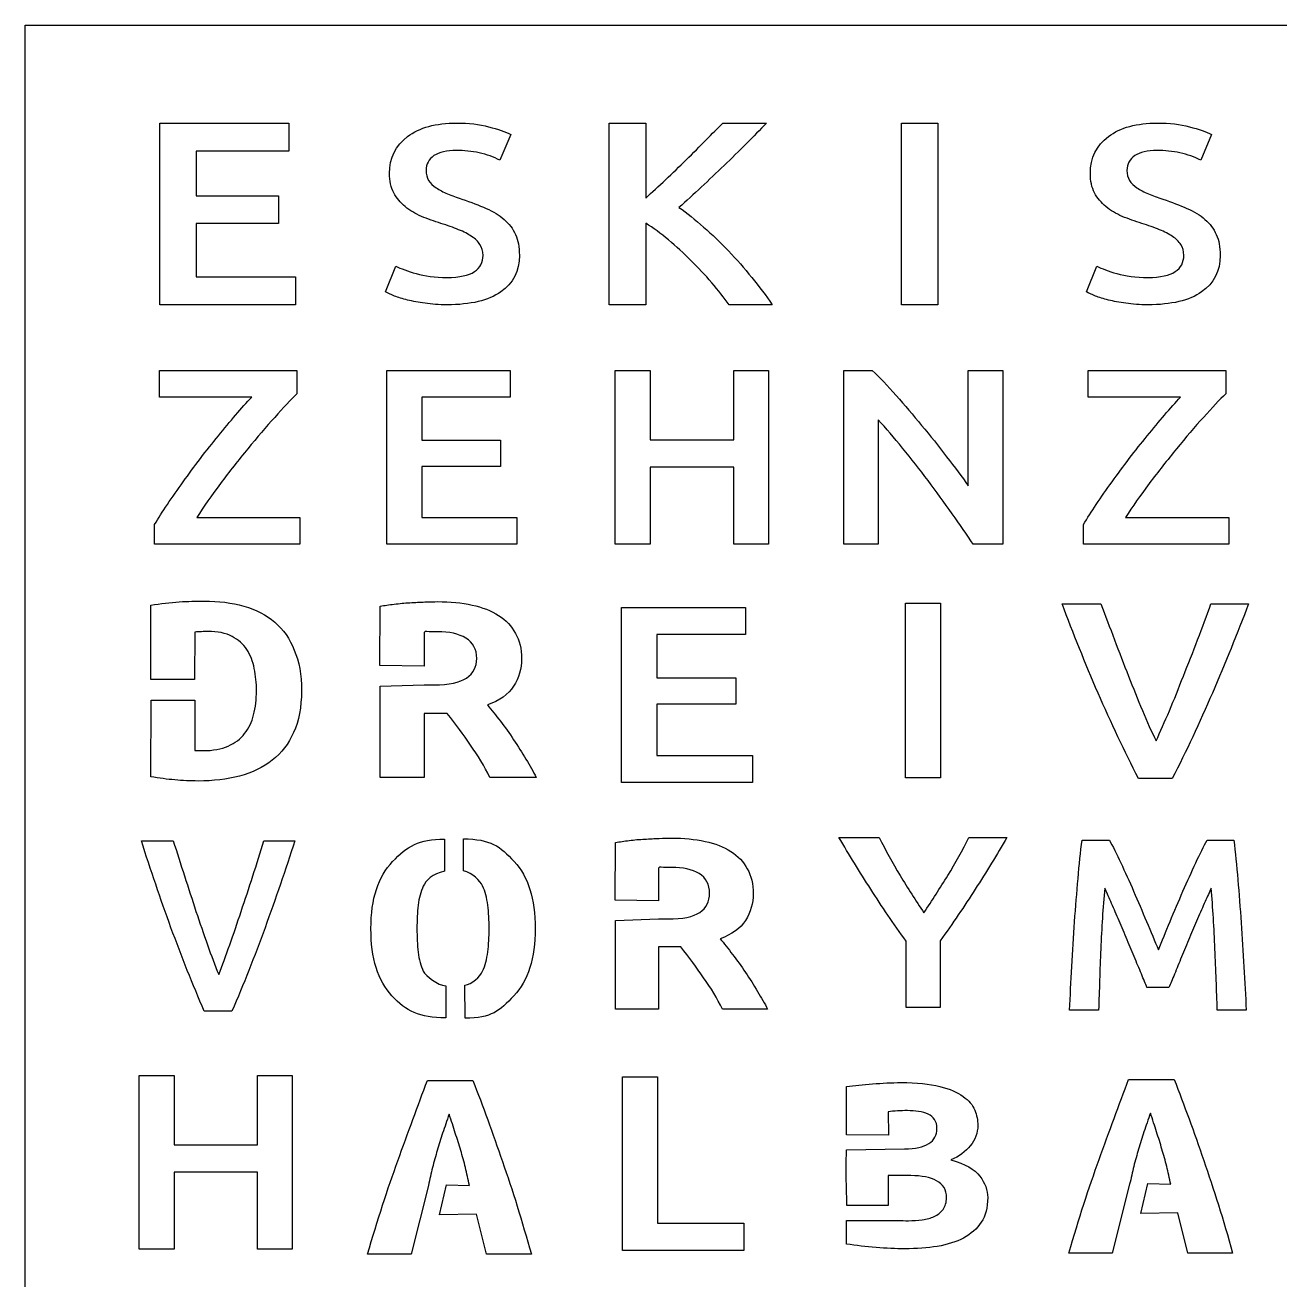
# Model space of a CAD drawing. Extents: x 0 to 384, y 0 to 384.
# Drawn here: x 0 to 176.4, y 207.7 to 384.2 of the extents above; entities that cross this region are included whole.
import ezdxf

# ---------------------------------------------------------------- set-up
doc = ezdxf.new("R2010")
doc.units = 0
doc.layers.add('Ebene_1', color=7, linetype='CONTINUOUS')

msp = doc.modelspace()

# ---------------------------------------------------------------- linework, layer by layer
at = {"layer": 'Ebene_1', "color": 7}
for p, q in [((-0.038415, 384.178497), (384.199075, 384.178497)), ((-0.038415, -0.036533), (-0.038415, 384.178497)), ((18.907265, 344.848059), (18.907265, 370.394934)), ((18.907265, 370.394934), (37.032842, 370.394934)), ((37.032842, 370.394934), (37.032842, 366.450466)), ((82.101465, 344.848059), (82.101465, 370.394934)), ((82.101465, 370.394934), (87.233651, 370.394934)), ((87.233651, 370.394934), (87.233651, 359.851777)), ((98.068265, 370.394934), (104.218742, 370.394934)), ((123.191065, 370.394934), (128.323251, 370.394934)), ((123.191065, 344.848059), (123.191065, 370.394934)), ((128.323251, 370.394934), (128.323251, 344.848059)), ((68.263286, 368.780112), (66.741628, 365.178284)), ((166.820686, 368.780112), (165.299028, 365.178284)), ((37.032842, 366.450466), (24.039451, 366.450466)), ((24.039451, 366.450466), (24.039451, 360.146691)), ((24.039451, 360.146691), (35.607234, 360.146691)), ((35.607234, 360.146691), (35.607234, 356.275956)), ((35.607234, 356.275956), (24.039451, 356.275956)), ((24.039451, 356.275956), (24.039451, 348.792527)), ((87.233651, 356.31282), (87.233651, 344.848059)), ((50.666788, 346.639436), (52.110412, 350.276583)), ((149.224188, 346.639436), (150.667812, 350.276583)), ((24.039451, 348.792527), (38.010401, 348.792527)), ((38.010401, 348.792527), (38.010401, 344.848059)), ((59.289515, 348.687538), (59.289515, 348.687538)), ((157.846915, 348.687538), (157.846915, 348.687538)), ((38.010401, 344.848059), (18.907265, 344.848059)), ((87.233651, 344.848059), (82.101465, 344.848059)), ((105.033374, 344.848059), (98.964361, 344.848059)), ((128.323251, 344.848059), (123.191065, 344.848059)), ((18.840748, 331.832665), (18.840748, 335.608882)), ((18.840748, 335.608882), (38.181884, 335.608882)), ((38.181884, 335.608882), (38.181884, 332.326749)), ((50.83484, 311.151707), (50.83484, 335.608882)), ((50.83484, 335.608882), (68.187271, 335.608882)), ((68.187271, 335.608882), (68.187271, 331.832665)), ((82.96264, 311.151707), (82.96264, 335.608882)), ((82.96264, 335.608882), (87.875913, 335.608882)), ((87.875913, 335.608882), (87.875913, 325.833068)), ((99.613175, 335.608882), (104.526447, 335.608882)), ((99.613175, 325.833068), (99.613175, 335.608882)), ((104.526447, 335.608882), (104.526447, 311.151707)), ((115.09044, 311.151707), (115.09044, 335.608882)), ((115.09044, 335.608882), (119.106846, 335.608882)), ((132.598848, 319.374684), (132.598848, 335.608882)), ((132.598848, 335.608882), (137.473126, 335.608882)), ((137.473126, 335.608882), (137.473126, 311.151707)), ((149.468748, 331.832665), (149.468748, 335.608882)), ((149.468748, 335.608882), (168.809884, 335.608882)), ((168.809884, 335.608882), (168.809884, 332.326749)), ((31.825825, 331.832665), (18.840748, 331.832665)), ((68.187271, 331.832665), (55.748113, 331.832665)), ((55.748113, 331.832665), (55.748113, 325.797777)), ((162.453825, 331.832665), (149.468748, 331.832665)), ((119.925724, 328.656408), (119.925724, 311.151707)), ((55.748113, 325.797777), (66.822473, 325.797777)), ((66.822473, 325.797777), (66.822473, 322.092148)), ((87.875913, 325.833068), (99.613175, 325.833068)), ((66.822473, 322.092148), (55.748113, 322.092148)), ((55.748113, 322.092148), (55.748113, 314.927924)), ((99.613175, 321.986273), (87.875913, 321.986273)), ((87.875913, 321.986273), (87.875913, 311.151707)), ((99.613175, 311.151707), (99.613175, 321.986273)), ((24.104969, 314.927924), (38.610821, 314.927924)), ((38.610821, 314.927924), (38.610821, 311.151707)), ((55.748113, 314.927924), (69.123132, 314.927924)), ((69.123132, 314.927924), (69.123132, 311.151707)), ((154.732969, 314.927924), (169.238821, 314.927924)), ((169.238821, 314.927924), (169.238821, 311.151707)), ((18.177846, 311.151707), (18.177846, 313.939755)), ((148.805846, 311.151707), (148.805846, 313.939755)), ((38.610821, 311.151707), (18.177846, 311.151707)), ((69.123132, 311.151707), (50.83484, 311.151707)), ((87.875913, 311.151707), (82.96264, 311.151707)), ((104.526447, 311.151707), (99.613175, 311.151707)), ((119.925724, 311.151707), (115.09044, 311.151707)), ((137.473126, 311.151707), (133.300744, 311.151707)), ((169.238821, 311.151707), (148.805846, 311.151707)), ((17.621999, 292.147935), (17.621999, 302.576802)), ((49.830212, 294.12043), (49.889208, 302.454234)), ((83.843983, 277.660432), (83.843983, 302.25715)), ((83.843983, 302.25715), (101.29542, 302.25715)), ((101.29542, 302.25715), (101.29542, 298.459388)), ((123.770983, 302.890057), (128.712289, 302.890057)), ((123.770983, 278.293339), (123.770983, 302.890057)), ((128.712289, 302.890057), (128.712289, 278.293339)), ((145.794913, 302.799623), (151.246036, 302.799623)), ((166.736637, 302.799623), (172.030894, 302.799623)), ((23.847592, 298.784006), (23.788449, 292.157917)), ((56.097949, 298.740962), (56.097949, 294.032548)), ((101.29542, 298.459388), (88.785289, 298.459388)), ((88.785289, 298.459388), (88.785289, 292.390067)), ((56.097949, 294.032548), (49.830212, 294.12043)), ((23.788449, 292.157917), (17.621999, 292.147935)), ((49.889208, 291.189113), (56.097953, 291.394895)), ((56.097949, 291.394402), (57.460845, 291.394402)), ((88.785289, 292.390067), (99.922835, 292.390067)), ((99.922835, 292.390067), (99.922835, 288.663295)), ((49.889208, 278.360674), (49.889208, 291.189113)), ((17.621999, 278.459428), (17.681142, 289.233985)), ((17.681142, 289.233985), (23.847592, 289.243967)), ((23.847592, 289.243967), (23.847592, 282.173364)), ((99.922835, 288.663295), (88.785289, 288.663295)), ((88.785289, 288.663295), (88.785289, 281.458194)), ((59.32852, 287.366136), (56.097953, 287.366136)), ((56.097953, 287.366136), (56.097953, 278.360674)), ((24.404353, 282.133435), (24.961114, 282.133435)), ((88.785289, 281.458194), (102.236621, 281.458194)), ((102.236621, 281.458194), (102.236621, 277.660432)), ((56.097953, 278.360674), (49.889208, 278.360674)), ((71.846965, 278.360674), (65.335355, 278.360674)), ((102.236621, 277.660432), (83.843983, 277.660432)), ((128.712289, 278.293339), (123.770983, 278.293339)), ((161.285514, 278.202905), (156.540292, 278.202905)), ((16.317001, 269.441591), (20.800591, 269.441591)), ((33.541728, 269.441591), (37.896294, 269.441591)), ((58.950451, 269.681508), (58.919638, 265.17029)), ((61.592659, 265.238788), (61.604705, 269.715758)), ((82.949023, 261.105095), (83.006439, 269.215837)), ((114.419831, 269.934541), (120.068552, 269.934541)), ((132.701841, 269.934541), (138.045226, 269.934541)), ((148.598882, 269.562261), (152.441997, 269.562261)), ((166.20495, 269.562261), (169.949524, 269.562261)), ((89.048997, 265.601954), (89.048997, 261.019565)), ((89.048997, 261.019565), (82.949023, 261.105095)), ((83.006439, 258.252238), (89.049001, 258.452512)), ((83.006439, 245.767166), (83.006439, 258.252238)), ((89.048997, 258.452032), (90.375413, 258.452032)), ((126.366113, 259.32981), (126.366113, 259.32981)), ((92.193098, 254.531587), (89.049001, 254.531587)), ((89.049001, 254.531587), (89.049001, 245.767166)), ((123.847089, 245.99618), (123.847089, 255.322815)), ((128.656135, 255.391902), (128.656135, 245.99618)), ((59.133689, 249.043962), (59.130692, 244.532744)), ((61.870567, 244.498494), (61.797714, 249.14671)), ((160.818019, 248.801864), (157.730387, 248.801864)), ((29.058138, 245.50323), (25.155157, 245.50323)), ((89.049001, 245.767166), (83.006439, 245.767166)), ((104.376474, 245.767166), (98.039153, 245.767166)), ((128.656135, 245.99618), (123.847089, 245.99618)), ((150.931029, 245.6239), (146.857983, 245.6239)), ((171.690423, 245.6239), (167.617377, 245.6239)), ((15.998628, 212.009137), (15.998628, 236.431712)), ((15.998628, 236.431712), (20.904949, 236.431712)), ((20.904949, 236.431712), (20.904949, 226.669728)), ((32.625607, 236.431712), (37.531928, 236.431712)), ((32.625607, 226.669728), (32.625607, 236.431712)), ((37.531928, 236.431712), (37.531928, 212.009137)), ((56.534814, 235.728101), (62.937345, 235.728101)), ((83.983928, 211.845787), (83.983928, 236.268362)), ((83.983928, 236.268362), (88.89025, 236.268362)), ((88.89025, 236.268362), (88.89025, 215.687145)), ((115.46967, 232.118336), (115.46967, 234.887593)), ((155.15425, 235.891447), (161.55682, 235.891447)), ((121.35682, 231.348835), (121.39652, 228.061771)), ((121.39652, 228.061771), (115.46467, 228.083901)), ((20.904949, 226.669728), (32.625607, 226.669728)), ((115.4648, 226.006902), (123.65389, 226.114653)), ((32.625607, 222.828375), (20.904949, 222.828375)), ((20.904949, 222.828375), (20.904949, 212.009137)), ((32.625607, 212.009137), (32.625607, 222.828375)), ((56.678155, 220.97198), (54.24137, 211.305526)), ((58.259307, 216.849902), (59.246579, 221.069502)), ((59.246579, 221.069493), (62.459541, 220.971813)), ((115.5095, 218.174848), (115.4698, 221.041508)), ((121.35594, 222.358023), (121.31624, 218.145082)), ((124.51441, 222.358023), (121.35594, 222.358023)), ((155.29759, 221.135326), (152.86079, 211.468872)), ((156.87875, 217.013248), (157.86603, 221.232848)), ((157.86603, 221.232839), (161.07901, 221.135159)), ((121.31624, 218.145082), (115.5095, 218.174848)), ((162.08239, 217.110928), (156.87875, 217.013248)), ((163.46802, 211.468872), (162.08239, 217.110928)), ((63.462914, 216.947582), (58.259307, 216.849902)), ((64.848533, 211.305526), (63.462914, 216.947582)), ((88.89025, 215.687145), (101.039236, 215.687145)), ((101.039236, 215.687145), (101.039236, 211.845787)), ((115.46967, 212.733558), (115.46967, 216.054545)), ((20.904949, 212.009137), (15.998628, 212.009137)), ((37.531928, 212.009137), (32.625607, 212.009137)), ((101.039236, 211.845787), (83.983928, 211.845787)), ((54.24137, 211.305526), (48.12553, 211.305526)), ((71.155479, 211.305526), (64.848533, 211.305526)), ((152.86079, 211.468872), (146.74492, 211.468872)), ((169.775, 211.468872), (163.46802, 211.468872))]:
    msp.add_line(p, q, dxfattribs=at)
for points in [[(53.74912, 368.497624), (55.439851, 369.768858), (57.741846, 370.404474), (60.655105, 370.404474)], [(60.655105, 370.404474), (62.345835, 370.404474), (63.841482, 370.227913), (65.142044, 369.874791)], [(65.142044, 369.874791), (66.468546, 369.54521), (67.50896, 369.180317), (68.263286, 368.780112)], [(95.70583, 367.998762), (96.574772, 368.883502), (97.36225, 369.682226), (98.068265, 370.394934)], [(104.218742, 370.394934), (103.322646, 369.461041), (102.372241, 368.490284), (101.367527, 367.482663)], [(152.30652, 368.497624), (153.997251, 369.768858), (156.299246, 370.404474), (159.212505, 370.404474)], [(159.212505, 370.404474), (160.903235, 370.404474), (162.398882, 370.227913), (163.699444, 369.874791)], [(163.699444, 369.874791), (165.025946, 369.54521), (166.06636, 369.180317), (166.820686, 368.780112)], [(51.213024, 363.306745), (51.213024, 365.519632), (52.05839, 367.249925), (53.74912, 368.497624)], [(92.936079, 365.233948), (93.913639, 366.192417), (94.836889, 367.114021), (95.70583, 367.998762)], [(101.367527, 367.482663), (100.362814, 366.475042), (99.330946, 365.455133), (98.271923, 364.422936)], [(149.770424, 363.306745), (149.770424, 365.519632), (150.61579, 367.249925), (152.30652, 368.497624)], [(57.455722, 365.813904), (56.727407, 365.319533), (56.36325, 364.625059), (56.36325, 363.730482)], [(60.577071, 366.555451), (59.250498, 366.555451), (58.210048, 366.308269), (57.455722, 365.813904)], [(63.815471, 366.202329), (62.775021, 366.437744), (61.695554, 366.555451), (60.577071, 366.555451)], [(66.741628, 365.178284), (65.857317, 365.625572), (64.881931, 365.96692), (63.815471, 366.202329)], [(156.013122, 365.813904), (155.284807, 365.319533), (154.92065, 364.625059), (154.92065, 363.730482)], [(159.134471, 366.555451), (157.807898, 366.555451), (156.767448, 366.308269), (156.013122, 365.813904)], [(162.372871, 366.202329), (161.332421, 366.437744), (160.252954, 366.555451), (159.134471, 366.555451)], [(165.299028, 365.178284), (164.414717, 365.625572), (163.439331, 365.96692), (162.372871, 366.202329)], [(56.36325, 363.730482), (56.36325, 363.189035), (56.480301, 362.718208), (56.714402, 362.318003)], [(90.044134, 362.43227), (91.021693, 363.366163), (91.985675, 364.300055), (92.936079, 365.233948)], [(98.271923, 364.422936), (97.212901, 363.415315), (96.140301, 362.407694), (95.054124, 361.400073)], [(154.92065, 363.730482), (154.92065, 363.189035), (155.037701, 362.718208), (155.271802, 362.318003)], [(51.798277, 360.587713), (51.408109, 361.341034), (51.213024, 362.247378), (51.213024, 363.306745)], [(56.714402, 362.318003), (56.974514, 361.941339), (57.325666, 361.599987), (57.767857, 361.293948)], [(87.233651, 359.851777), (88.129747, 360.662789), (89.066574, 361.522954), (90.044134, 362.43227)], [(150.355677, 360.587713), (149.965509, 361.341034), (149.770424, 362.247378), (149.770424, 363.306745)], [(155.271802, 362.318003), (155.531914, 361.941339), (155.883066, 361.599987), (156.325257, 361.293948)], [(53.397969, 358.645544), (52.747688, 359.186996), (52.214457, 359.834386), (51.798277, 360.587713)], [(57.767857, 361.293948), (58.236059, 360.987915), (58.76929, 360.705421), (59.367548, 360.446464)], [(59.367548, 360.446464), (59.991818, 360.187508), (60.66811, 359.940322), (61.396425, 359.704907)], [(95.054124, 361.400073), (93.995102, 360.392452), (92.949657, 359.433983), (91.917789, 358.524667)], [(151.955369, 358.645544), (151.305088, 359.186996), (150.771857, 359.834386), (150.355677, 360.587713)], [(156.325257, 361.293948), (156.793459, 360.987915), (157.32669, 360.705421), (157.924948, 360.446464)], [(157.924948, 360.446464), (158.549218, 360.187508), (159.22551, 359.940322), (159.953825, 359.704907)], [(55.699963, 357.268377), (54.841592, 357.645036), (54.074261, 358.104092), (53.397969, 358.645544)], [(61.396425, 359.704907), (62.670976, 359.281163), (63.802465, 358.845647), (64.790892, 358.39836)], [(64.790892, 358.39836), (65.80533, 357.974618), (66.65066, 357.456708), (67.326881, 356.844632)], [(91.917789, 358.524667), (93.058274, 357.738234), (94.212337, 356.816631), (95.379977, 355.759858)], [(154.257363, 357.268377), (153.398992, 357.645036), (152.631661, 358.104092), (151.955369, 358.645544)], [(159.953825, 359.704907), (161.228376, 359.281163), (162.359865, 358.845647), (163.348292, 358.39836)], [(163.348292, 358.39836), (164.36273, 357.974618), (165.20806, 357.456708), (165.884281, 356.844632)], [(58.431144, 356.279639), (57.494739, 356.585677), (56.584346, 356.915256), (55.699963, 357.268377)], [(67.326881, 356.844632), (68.029185, 356.256097), (68.562415, 355.549855), (68.926572, 354.725906)], [(156.988544, 356.279639), (156.052139, 356.585677), (155.141746, 356.915256), (154.257363, 357.268377)], [(165.884281, 356.844632), (166.586585, 356.256097), (167.119815, 355.549855), (167.483972, 354.725906)], [(60.928223, 355.396837), (60.199908, 355.702875), (59.367548, 355.997142), (58.431144, 356.279639)], [(62.762015, 354.443409), (62.267802, 354.79653), (61.656538, 355.114339), (60.928223, 355.396837)], [(90.45145, 353.953513), (89.365273, 354.862829), (88.292673, 355.649265), (87.233651, 356.31282)], [(95.379977, 355.759858), (96.574772, 354.727661), (97.742412, 353.609447), (98.882898, 352.405217)], [(159.485623, 355.396837), (158.757308, 355.702875), (157.924948, 355.997142), (156.988544, 356.279639)], [(161.319415, 354.443409), (160.825202, 354.79653), (160.213938, 355.114339), (159.485623, 355.396837)], [(63.932521, 353.313423), (63.672409, 353.737168), (63.28224, 354.11383), (62.762015, 354.443409)], [(64.361707, 351.795003), (64.361707, 352.383537), (64.218645, 352.889677), (63.932521, 353.313423)], [(68.926572, 354.725906), (69.29073, 353.925499), (69.472808, 352.948531), (69.472808, 351.795003)], [(93.587786, 351.078106), (92.583072, 352.085727), (91.537627, 353.044196), (90.45145, 353.953513)], [(162.489921, 353.313423), (162.229809, 353.737168), (161.83964, 354.11383), (161.319415, 354.443409)], [(162.919107, 351.795003), (162.919107, 352.383537), (162.776045, 352.889677), (162.489921, 353.313423)], [(167.483972, 354.725906), (167.84813, 353.925499), (168.030208, 352.948531), (168.030208, 351.795003)], [(63.152184, 349.499716), (63.958532, 350.041169), (64.361707, 350.806264), (64.361707, 351.795003)], [(69.472808, 351.795003), (69.472808, 349.582111), (68.601432, 347.863589), (66.858679, 346.639436)], [(98.882898, 352.405217), (100.023383, 351.225563), (101.10956, 349.984469), (102.141428, 348.681934)], [(161.709584, 349.499716), (162.515932, 350.041169), (162.919107, 350.806264), (162.919107, 351.795003)], [(168.030208, 351.795003), (168.030208, 349.582111), (167.158832, 347.863589), (165.416079, 346.639436)], [(52.110412, 350.276583), (52.812716, 349.923462), (53.762126, 349.570341), (54.958643, 349.21722)], [(59.289515, 348.687538), (61.058279, 348.687538), (62.345835, 348.958264), (63.152184, 349.499716)], [(96.520463, 347.944651), (95.597213, 349.026), (94.619654, 350.070485), (93.587786, 351.078106)], [(150.667812, 350.276583), (151.370116, 349.923462), (152.319526, 349.570341), (153.516043, 349.21722)], [(157.846915, 348.687538), (159.615679, 348.687538), (160.903235, 348.958264), (161.709584, 349.499716)], [(54.958643, 349.21722), (56.15516, 348.864099), (57.598784, 348.687538), (59.289515, 348.687538)], [(98.964361, 344.848059), (98.258346, 345.831104), (97.443713, 346.863301), (96.520463, 347.944651)], [(102.141428, 348.681934), (103.200451, 347.403976), (104.164433, 346.126018), (105.033374, 344.848059)], [(153.516043, 349.21722), (154.71256, 348.864099), (156.156184, 348.687538), (157.846915, 348.687538)], [(51.915328, 346.074444), (51.395103, 346.286316), (50.978923, 346.474647), (50.666788, 346.639436)], [(53.74912, 345.50945), (53.046817, 345.697781), (52.435553, 345.886112), (51.915328, 346.074444)], [(66.858679, 346.639436), (65.142008, 345.438826), (62.618953, 344.83852), (59.289515, 344.83852)], [(150.472728, 346.074444), (149.952503, 346.286316), (149.536323, 346.474647), (149.224188, 346.639436)], [(152.30652, 345.50945), (151.604217, 345.697781), (150.992953, 345.886112), (150.472728, 346.074444)], [(165.416079, 346.639436), (163.699408, 345.438826), (161.176353, 344.83852), (157.846915, 344.83852)], [(56.207183, 345.050393), (55.296789, 345.1681), (54.477435, 345.321119), (53.74912, 345.50945)], [(59.289515, 344.83852), (58.171031, 344.83852), (57.143587, 344.909145), (56.207183, 345.050393)], [(154.764583, 345.050393), (153.854189, 345.1681), (153.034835, 345.321119), (152.30652, 345.50945)], [(157.846915, 344.83852), (156.728431, 344.83852), (155.700987, 344.909145), (154.764583, 345.050393)], [(119.106846, 335.608882), (120.146692, 334.620713), (121.264526, 333.444321), (122.460349, 332.079707)], [(29.56416, 329.326951), (30.370041, 330.268064), (31.123929, 331.103302), (31.825825, 331.832665)], [(38.181884, 332.326749), (37.324011, 331.479747), (36.284165, 330.373939), (35.062346, 329.009325)], [(122.460349, 332.079707), (123.656172, 330.738621), (124.851995, 329.338715), (126.047818, 327.87999)], [(160.19216, 329.326951), (160.998041, 330.268064), (161.751929, 331.103302), (162.453825, 331.832665)], [(168.809884, 332.326749), (167.952011, 331.479747), (166.912165, 330.373939), (165.690346, 329.009325)], [(27.146518, 326.397736), (27.978395, 327.432961), (28.784276, 328.409366), (29.56416, 329.326951)], [(35.062346, 329.009325), (33.840527, 327.668239), (32.579714, 326.19775), (31.279906, 324.597857)], [(123.357216, 324.668441), (122.161393, 326.150694), (121.017563, 327.480016), (119.925724, 328.656408)], [(157.774518, 326.397736), (158.606395, 327.432961), (159.412276, 328.409366), (160.19216, 329.326951)], [(165.690346, 329.009325), (164.468527, 327.668239), (163.207714, 326.19775), (161.907906, 324.597857)], [(126.047818, 327.87999), (127.269637, 326.421264), (128.439464, 324.950776), (129.557298, 323.468526)], [(24.611894, 323.221484), (25.469767, 324.327289), (26.314641, 325.38604), (27.146518, 326.397736)], [(155.239894, 323.221484), (156.097767, 324.327289), (156.942641, 325.38604), (157.774518, 326.397736)], [(22.194252, 319.939351), (22.974136, 321.021632), (23.780017, 322.115676), (24.611894, 323.221484)], [(31.279906, 324.597857), (29.980099, 323.021496), (28.693289, 321.386313), (27.419478, 319.692309)], [(126.944685, 320.11581), (125.774858, 321.692175), (124.579035, 323.209718), (123.357216, 324.668441)], [(129.557298, 323.468526), (130.701129, 322.0098), (131.714979, 320.645186), (132.598848, 319.374684)], [(152.822252, 319.939351), (153.602136, 321.021632), (154.408017, 322.115676), (155.239894, 323.221484)], [(161.907906, 324.597857), (160.608099, 323.021496), (159.321289, 321.386313), (158.047478, 319.692309)], [(19.971581, 316.763094), (20.673477, 317.798319), (21.414367, 318.857071), (22.194252, 319.939351)], [(27.419478, 319.692309), (26.171663, 318.021833), (25.066826, 316.433705), (24.104969, 314.927924)], [(130.337183, 315.4573), (129.245344, 317.010137), (128.114512, 318.562973), (126.944685, 320.11581)], [(150.599581, 316.763094), (151.301477, 317.798319), (152.042367, 318.857071), (152.822252, 319.939351)], [(158.047478, 319.692309), (156.799663, 318.021833), (155.694826, 316.433705), (154.732969, 314.927924)], [(18.177846, 313.939755), (18.697769, 314.810285), (19.295681, 315.751398), (19.971581, 316.763094)], [(148.805846, 313.939755), (149.325769, 314.810285), (149.923681, 315.751398), (150.599581, 316.763094)], [(133.300744, 311.151707), (132.416875, 312.492793), (131.429021, 313.927991), (130.337183, 315.4573)], [(17.621999, 302.576802), (19.039208, 302.816379), (20.372059, 302.976096), (21.620553, 303.055955)], [(21.620553, 303.055955), (22.869048, 303.135814), (24.033184, 303.175744), (25.112962, 303.175744)], [(25.112962, 303.175744), (27.17129, 303.175744), (29.04403, 302.936167), (30.731183, 302.457014)], [(30.731183, 302.457014), (32.45208, 301.977861), (33.903033, 301.219202), (35.08404, 300.181037)], [(49.889208, 302.454234), (50.494939, 302.559594), (51.151148, 302.651723), (51.857834, 302.730718)], [(51.857834, 302.730718), (52.598173, 302.836374), (53.33851, 302.901545), (54.078849, 302.928206)], [(54.078849, 302.928206), (54.819187, 302.98054), (55.525874, 303.020038), (56.198908, 303.046699)], [(56.198908, 303.046699), (56.871942, 303.07336), (57.460848, 303.086197), (57.965624, 303.086197)], [(57.965624, 303.086197), (59.749166, 303.086197), (61.364449, 302.928206), (62.811474, 302.612225)], [(62.811474, 302.612225), (64.258499, 302.296244), (65.503613, 301.809139), (66.546817, 301.150812)], [(150.853869, 290.235068), (149.0499, 294.423252), (147.363581, 298.611437), (145.794913, 302.799623)], [(151.246036, 302.799623), (151.873503, 301.143278), (152.514043, 299.45144), (153.167655, 297.724109)], [(164.854235, 297.724109), (165.507847, 299.45144), (166.135314, 301.143278), (166.736637, 302.799623)], [(172.030894, 302.799623), (170.436081, 298.611437), (168.73669, 294.423252), (166.932721, 290.235068)], [(35.08404, 300.181037), (36.265047, 299.169524), (37.17611, 297.86513), (37.817229, 296.267953)], [(66.546817, 301.150812), (67.590021, 300.492485), (68.380836, 299.649902), (68.919264, 298.622963)], [(24.758655, 298.863865), (24.421224, 298.863865), (24.117537, 298.836912), (23.847592, 298.784006)], [(25.669718, 298.903794), (25.399774, 298.903794), (25.096087, 298.890817), (24.758655, 298.863865)], [(29.060897, 298.185064), (28.183578, 298.664217), (27.053184, 298.903794), (25.669718, 298.903794)], [(57.107501, 298.819958), (56.770983, 298.819958), (56.097949, 299.024556), (56.097949, 298.740962)], [(57.965621, 298.859455), (57.730058, 298.859455), (57.444019, 298.846619), (57.107501, 298.819958)], [(61.953351, 297.95101), (60.943799, 298.556607), (59.614556, 298.859455), (57.965621, 298.859455)], [(68.919264, 298.622963), (69.491343, 297.622389), (69.777384, 296.43746), (69.777384, 295.068176)], [(31.136097, 296.348311), (30.62995, 297.120246), (29.938217, 297.732564), (29.060897, 298.185064)], [(63.467679, 295.10718), (63.467679, 296.397469), (62.962903, 297.345412), (61.953351, 297.95101)], [(153.167655, 297.724109), (153.821267, 295.996778), (154.474878, 294.293109), (155.12849, 292.613102)], [(162.854183, 292.613102), (163.533939, 294.293109), (164.200623, 295.996778), (164.854235, 297.724109)], [(32.199003, 293.673039), (31.996545, 294.684551), (31.642243, 295.576375), (31.136097, 296.348311)], [(37.817229, 296.267953), (38.49209, 294.697429), (38.829521, 292.794093), (38.829521, 290.558045)], [(62.054306, 292.342345), (62.996555, 293.000672), (63.467679, 293.92225), (63.467679, 295.10718)], [(69.777384, 295.068176), (69.777384, 293.646261), (69.407215, 292.355972), (68.666876, 291.197407)], [(32.502691, 290.558544), (32.502691, 291.623362), (32.401462, 292.661527), (32.199003, 293.673039)], [(57.460845, 291.394402), (59.580904, 291.394402), (61.112057, 291.710383), (62.054306, 292.342345)], [(155.12849, 292.613102), (155.782102, 290.95676), (156.435714, 289.34774), (157.089326, 287.786044)], [(160.893347, 287.750551), (161.546959, 289.312247), (162.200571, 290.933098), (162.854183, 292.613102)], [(32.097774, 287.164543), (32.367718, 288.202708), (32.502691, 289.334008), (32.502691, 290.558544)], [(38.829521, 290.558045), (38.829521, 288.268791), (38.458348, 286.312249), (37.716, 284.688419)], [(68.666876, 291.197407), (67.926538, 290.038843), (66.69825, 289.156663), (64.982011, 288.551065)], [(156.540292, 278.202905), (154.579456, 282.036161), (152.683982, 286.046882), (150.853869, 290.235068)], [(166.932721, 290.235068), (165.128752, 286.046882), (163.24635, 282.036161), (161.285514, 278.202905)], [(64.982011, 288.551065), (65.55409, 287.866472), (66.159822, 287.102785), (66.799205, 286.260202)], [(157.089326, 287.786044), (157.742938, 286.224347), (158.383478, 284.792792), (159.010945, 283.491378)], [(159.010945, 283.491378), (159.612268, 284.792792), (160.239735, 286.212516), (160.893347, 287.750551)], [(30.832409, 284.5292), (31.439784, 285.274583), (31.861572, 286.15303), (32.097774, 287.164543)], [(62.609564, 282.902903), (61.600012, 284.377448), (60.50633, 285.865226), (59.32852, 287.366136)], [(66.799205, 286.260202), (67.438588, 285.443885), (68.061145, 284.574937), (68.666876, 283.653358)], [(28.504137, 282.772306), (29.482686, 283.198253), (30.258777, 283.783818), (30.832409, 284.5292)], [(37.716, 284.688419), (37.007395, 283.091242), (36.011974, 281.786847), (34.729738, 280.775335)], [(24.961114, 282.133435), (26.378323, 282.133435), (27.55933, 282.346358), (28.504137, 282.772306)], [(65.335355, 278.360674), (64.561365, 279.94058), (63.652768, 281.454623), (62.609564, 282.902903)], [(68.666876, 283.653358), (69.272608, 282.758045), (69.844687, 281.849599), (70.383115, 280.928021)], [(23.847592, 282.173364), (24.016307, 282.146412), (24.201895, 282.133435), (24.404353, 282.133435)], [(34.729738, 280.775335), (33.447501, 279.763823), (31.912191, 279.01844), (30.123808, 278.539287)], [(70.383115, 280.928021), (70.955194, 280.032708), (71.443145, 279.176992), (71.846965, 278.360674)], [(21.013178, 278.020205), (19.967142, 278.100064), (18.83675, 278.246505), (17.621999, 278.459428)], [(24.303128, 277.860487), (23.189606, 277.860487), (22.092956, 277.913393), (21.013178, 278.020205)], [(30.123808, 278.539287), (28.369168, 278.086787), (26.428941, 277.860487), (24.303128, 277.860487)], [(20.478031, 257.213339), (18.994253, 261.289421), (17.607243, 265.365505), (16.317001, 269.441591)], [(20.800591, 269.441591), (21.316688, 267.829579), (21.843537, 266.183025), (22.381137, 264.501928)], [(31.993438, 264.501928), (32.531039, 266.183025), (33.047136, 267.829579), (33.541728, 269.441591)], [(37.896294, 269.441591), (36.584548, 265.365505), (35.186787, 261.289421), (33.703009, 257.213339)], [(51.652463, 266.540359), (53.690285, 268.680157), (55.323818, 269.681508), (58.950451, 269.681508)], [(61.604705, 269.715758), (65.369496, 269.715758), (66.780704, 268.680157), (68.749448, 266.540359)], [(83.006439, 269.215837), (83.595957, 269.318377), (84.234602, 269.408039), (84.922373, 269.48492)], [(84.922373, 269.48492), (85.642896, 269.587748), (86.363417, 269.651175), (87.08394, 269.677122)], [(87.08394, 269.677122), (87.804463, 269.728056), (88.492234, 269.766496), (89.147254, 269.792443)], [(89.147254, 269.792443), (89.802273, 269.818391), (90.375417, 269.830884), (90.866682, 269.830884)], [(90.866682, 269.830884), (92.602485, 269.830884), (94.174533, 269.677122), (95.582827, 269.369598)], [(95.582827, 269.369598), (96.991121, 269.062075), (98.202908, 268.588008), (99.218189, 267.947302)], [(118.885374, 262.645947), (117.333248, 265.063964), (115.844734, 267.493495), (114.419831, 269.934541)], [(120.068552, 269.934541), (120.959116, 268.1383), (121.938737, 266.353573), (123.007414, 264.580361)], [(129.724812, 264.580361), (130.818934, 266.353573), (131.811277, 268.1383), (132.701841, 269.934541)], [(138.045226, 269.934541), (136.620324, 267.493495), (135.131809, 265.063964), (133.579683, 262.645947)], [(148.04048, 264.138995), (148.215665, 266.096437), (148.401799, 267.904192), (148.598882, 269.562261)], [(152.441997, 269.562261), (152.923755, 268.687169), (153.460259, 267.616333), (154.051507, 266.349753)], [(164.59544, 266.349753), (165.186689, 267.616333), (165.723192, 268.687169), (166.20495, 269.562261)], [(169.949524, 269.562261), (170.146607, 267.812077), (170.332741, 265.94675), (170.507926, 263.966279)], [(48.59573, 257.107126), (48.59573, 261.28231), (49.614641, 264.426689), (51.652463, 266.540359)], [(68.749448, 266.540359), (70.718192, 264.426689), (71.702563, 261.28231), (71.702563, 257.107126)], [(99.218189, 267.947302), (100.233471, 267.306596), (101.003119, 266.486565), (101.527136, 265.487114)], [(58.919638, 265.17029), (57.235936, 264.829362), (56.33255, 263.839558), (55.952618, 263.056717)], [(64.293817, 263.095859), (63.948423, 263.852573), (62.933876, 264.897861), (61.592659, 265.238788)], [(90.031527, 265.678835), (89.704017, 265.678835), (89.048997, 265.877957), (89.048997, 265.601954)], [(90.866678, 265.717276), (90.637421, 265.717276), (90.359038, 265.704783), (90.031527, 265.678835)], [(94.747673, 264.833146), (93.765142, 265.422534), (92.471478, 265.717276), (90.866678, 265.717276)], [(96.221468, 262.065434), (96.221468, 263.321187), (95.730203, 264.243757), (94.747673, 264.833146)], [(101.527136, 265.487114), (102.083902, 264.513321), (102.362286, 263.360108), (102.362286, 262.027474)], [(154.051507, 266.349753), (154.642756, 265.083173), (155.244954, 263.747506), (155.8581, 262.342754)], [(162.788847, 262.342754), (163.401994, 263.747506), (164.004192, 265.083173), (164.59544, 266.349753)], [(22.381137, 264.501928), (22.918738, 262.820831), (23.456339, 261.162762), (23.993939, 259.527722)], [(30.34838, 259.527722), (30.907485, 261.162762), (31.455837, 262.820831), (31.993438, 264.501928)], [(55.952618, 263.056717), (55.607224, 262.300003), (55.365449, 261.412751), (55.227291, 260.395058)], [(65.019144, 260.395058), (64.915526, 261.438878), (64.67375, 262.339145), (64.293817, 263.095859)], [(123.007414, 264.580361), (124.076091, 262.807149), (125.195657, 261.056965), (126.366113, 259.32981)], [(126.366113, 259.32981), (127.511124, 261.056965), (128.630691, 262.807149), (129.724812, 264.580361)], [(147.547773, 258.05941), (147.70106, 260.155024), (147.865295, 262.181552), (148.04048, 264.138995)], [(170.507926, 263.966279), (170.683111, 262.008837), (170.836397, 259.993823), (170.967786, 257.921237)], [(94.845926, 259.374603), (95.762955, 260.015309), (96.221468, 260.91222), (96.221468, 262.065434)], [(102.362286, 262.027474), (102.362286, 260.643618), (102.002026, 259.387865), (101.281503, 258.26031)], [(123.847089, 255.322815), (122.091405, 257.786887), (120.4375, 260.227931), (118.885374, 262.645947)], [(133.579683, 262.645947), (132.053002, 260.250959), (130.411819, 257.832944), (128.656135, 255.391902)], [(151.785055, 262.791814), (151.544175, 260.028366), (151.358042, 257.172805), (151.226653, 254.22513)], [(152.63908, 260.891944), (152.310609, 261.651892), (152.025934, 262.285182), (151.785055, 262.791814)], [(155.8581, 262.342754), (156.471247, 260.96103), (157.073445, 259.544763), (157.664693, 258.093953)], [(160.982255, 258.093953), (161.573503, 259.544763), (162.175701, 260.96103), (162.788847, 262.342754)], [(166.763352, 262.791814), (166.522473, 262.262153), (166.237797, 261.628863), (165.909326, 260.891944)], [(167.288906, 254.22513), (167.179415, 257.172805), (167.004231, 260.028366), (166.763352, 262.791814)], [(23.993939, 259.527722), (24.53154, 257.915714), (25.069141, 256.349762), (25.606742, 254.829865)], [(28.735578, 254.795322), (29.273179, 256.315219), (29.810779, 257.892685), (30.34838, 259.527722)], [(55.227291, 260.395058), (55.123673, 259.377365), (55.071864, 258.281387), (55.071864, 257.107126)], [(65.22638, 257.107126), (65.22638, 258.281387), (65.157305, 259.377365), (65.019144, 260.395058)], [(153.690189, 258.50847), (153.317921, 259.360533), (152.967552, 260.155024), (152.63908, 260.891944)], [(165.909326, 260.891944), (165.580854, 260.155024), (165.230485, 259.349019), (164.858217, 258.473927)], [(90.375413, 258.452032), (92.438727, 258.452032), (93.928897, 258.759555), (94.845926, 259.374603)], [(101.281503, 258.26031), (100.56098, 257.132756), (99.365569, 256.274189), (97.695267, 255.6848)], [(147.153607, 251.772571), (147.284996, 253.891214), (147.416385, 255.986827), (147.547773, 258.05941)], [(154.806992, 255.848656), (154.434724, 256.769805), (154.062456, 257.65641), (153.690189, 258.50847)], [(157.664693, 258.093953), (158.27784, 256.666174), (158.836241, 255.342024), (159.339897, 254.121501)], [(159.339897, 254.121501), (159.843554, 255.342024), (160.391006, 256.666174), (160.982255, 258.093953)], [(164.858217, 258.473927), (164.48595, 257.621867), (164.102733, 256.735262), (163.708567, 255.814113)], [(170.967786, 257.921237), (171.121073, 255.871683), (171.252461, 253.799099), (171.361952, 251.703484)], [(25.155157, 245.50323), (23.542355, 249.233884), (21.983313, 253.137254), (20.478031, 257.213339)], [(33.703009, 257.213339), (32.219231, 253.137254), (30.67094, 249.233884), (29.058138, 245.50323)], [(51.548845, 247.634751), (49.580102, 249.774549), (48.59573, 252.931942), (48.59573, 257.107126)], [(55.071864, 257.107126), (55.071864, 255.932865), (55.123673, 254.823873), (55.227291, 253.780052)], [(65.019144, 253.819194), (65.157302, 254.836887), (65.22638, 255.932865), (65.22638, 257.107126)], [(71.702563, 257.107126), (71.702563, 252.931942), (70.700922, 249.774549), (68.697639, 247.634751)], [(25.606742, 254.829865), (26.144342, 253.309969), (26.671191, 251.916731), (27.187288, 250.650151)], [(27.187288, 250.650151), (27.68188, 251.916731), (28.197977, 253.298455), (28.735578, 254.795322)], [(95.386321, 250.187817), (94.403791, 251.622895), (93.339383, 253.07085), (92.193098, 254.531587)], [(97.695267, 255.6848), (98.252034, 255.018532), (98.841552, 254.275286), (99.463822, 253.455255)], [(151.226653, 254.22513), (151.117163, 251.277453), (151.018621, 248.410376), (150.931029, 245.6239)], [(155.923795, 253.154294), (155.573425, 254.029386), (155.201157, 254.927507), (154.806992, 255.848656)], [(163.708567, 255.814113), (163.3363, 254.892964), (162.964032, 253.994843), (162.591764, 253.119751)], [(167.617377, 245.6239), (167.529785, 248.410376), (167.420294, 251.277453), (167.288906, 254.22513)], [(55.227291, 253.780052), (55.365449, 252.762359), (55.607224, 251.875107), (55.952618, 251.118393)], [(64.293817, 251.118393), (64.67375, 251.901234), (64.915526, 252.801501), (65.019144, 253.819194)], [(99.463822, 253.455255), (100.086092, 252.660787), (100.691985, 251.815097), (101.281503, 250.918185)], [(156.942056, 250.736278), (156.635483, 251.496226), (156.296062, 252.302231), (155.923795, 253.154294)], [(162.591764, 253.119751), (162.241395, 252.267688), (161.912924, 251.461683), (161.60635, 250.701735)], [(55.952618, 251.118393), (56.33255, 250.361679), (57.963715, 249.145242), (59.133689, 249.043962)], [(61.797714, 249.14671), (62.830985, 249.247892), (63.948423, 250.361679), (64.293817, 251.118393)], [(101.281503, 250.918185), (101.871021, 250.046837), (102.427788, 249.162707), (102.951805, 248.265795)], [(146.857983, 245.6239), (146.945575, 247.60437), (147.044117, 249.653927), (147.153607, 251.772571)], [(157.730387, 248.801864), (157.511406, 249.331525), (157.248629, 249.97633), (156.942056, 250.736278)], [(161.60635, 250.701735), (161.299777, 249.964815), (161.037, 249.331525), (160.818019, 248.801864)], [(171.361952, 251.703484), (171.49334, 249.630899), (171.602831, 247.60437), (171.690423, 245.6239)], [(98.039153, 245.767166), (97.28588, 247.304784), (96.401603, 248.778302), (95.386321, 250.187817)], [(59.130692, 244.532744), (55.365901, 244.532744), (53.552129, 245.52108), (51.548845, 247.634751)], [(68.697639, 247.634751), (66.694355, 245.52108), (65.53174, 244.498494), (61.870567, 244.498494)], [(102.951805, 248.265795), (103.508571, 247.394446), (103.983462, 246.561634), (104.376474, 245.767166)], [(52.377965, 224.444009), (53.811377, 228.415805), (55.196969, 232.177169), (56.534814, 235.728101)], [(62.937345, 235.728101), (64.338874, 232.150868), (65.724502, 228.350051), (67.094194, 224.325632)], [(115.46967, 234.887593), (116.58629, 235.034993), (117.81459, 235.157889), (119.15456, 235.256224)], [(119.15456, 235.256224), (120.4945, 235.379093), (121.81851, 235.440516), (123.12656, 235.440516)], [(123.12656, 235.440516), (125.35984, 235.440516), (127.17835, 235.256224), (128.5821, 234.887593)], [(128.5821, 234.887593), (129.98587, 234.543592), (131.08655, 234.076625), (131.88416, 233.486844)], [(150.99738, 224.607355), (152.4308, 228.579151), (153.8164, 232.340515), (155.15425, 235.891447)], [(161.55682, 235.891447), (162.95836, 232.314214), (164.34399, 228.513397), (165.71369, 224.488978)], [(131.88416, 233.486844), (132.68173, 232.921672), (133.22409, 232.28266), (133.51124, 231.570028)], [(115.46467, 228.083901), (115.47667, 229.986802), (115.46558, 230.544528), (115.46967, 232.118336)], [(122.64893, 231.459537), (122.17036, 231.434587), (121.73965, 231.397697), (121.35682, 231.348835)], [(124.03672, 231.496417), (123.59007, 231.496417), (123.12747, 231.484667), (122.64893, 231.459537)], [(125.61596, 231.385924), (125.10551, 231.459684), (124.57911, 231.496417), (124.03672, 231.496417)], [(126.95593, 231.017311), (126.57308, 231.213869), (126.12642, 231.336811), (125.61596, 231.385924)], [(133.51124, 231.570028), (133.79837, 230.857398), (133.94194, 230.144666), (133.94194, 229.432037)], [(59.592726, 230.993357), (59.274191, 230.072747), (58.97159, 229.191589), (58.68491, 228.349883)], [(60.452785, 228.349883), (60.197943, 229.191589), (59.911261, 230.072747), (59.592726, 230.993357)], [(127.86518, 230.243208), (127.64178, 230.587224), (127.33876, 230.845256), (126.95593, 231.017311)], [(128.20017, 228.953037), (128.20017, 229.493714), (128.08848, 229.923698), (127.86518, 230.243208)], [(158.21218, 231.156703), (157.89364, 230.236093), (157.59104, 229.354935), (157.30436, 228.513229)], [(159.07225, 228.513229), (158.8174, 229.354935), (158.53072, 230.236093), (158.21218, 231.156703)], [(58.68491, 228.349883), (58.430093, 227.534479), (58.175278, 226.719074), (57.920433, 225.90367)], [(61.217262, 225.90367), (60.994218, 226.719074), (60.73944, 227.534479), (60.452785, 228.349883)], [(127.05164, 226.851898), (127.81732, 227.367969), (128.20017, 228.068353), (128.20017, 228.953037)], [(133.94194, 229.432037), (133.94194, 228.350773), (133.59098, 227.392369), (132.88912, 226.556798)], [(157.30436, 228.513229), (157.04954, 227.697825), (156.79472, 226.88242), (156.53988, 226.067016)], [(159.83673, 226.067016), (159.61368, 226.88242), (159.3589, 227.697825), (159.07225, 228.513229)], [(115.4698, 221.041508), (115.4137, 222.932989), (115.4505, 224.103982), (115.4648, 226.006902)], [(123.65389, 226.114653), (125.15316, 226.134323), (126.28593, 226.360443), (127.05164, 226.851898)], [(132.88912, 226.556798), (132.21913, 225.721227), (131.30988, 225.057717), (130.16134, 224.566262)], [(156.53988, 226.067016), (156.31684, 225.277913), (156.09392, 224.47568), (155.87094, 223.660276)], [(160.50563, 223.660276), (160.31456, 224.47568), (160.09157, 225.277913), (159.83673, 226.067016)], [(48.12553, 211.305526), (49.527059, 216.119027), (50.944562, 220.498515), (52.377965, 224.444009)], [(57.920433, 225.90367), (57.697392, 225.114567), (57.474476, 224.312334), (57.251498, 223.49693)], [(61.886161, 223.49693), (61.695094, 224.312334), (61.472104, 225.114567), (61.217262, 225.90367)], [(67.094194, 224.325632), (68.495732, 220.327534), (69.849508, 215.987499), (71.155479, 211.305526)], [(130.16134, 224.566262), (132.17127, 224.001069), (133.52719, 223.239227), (134.22908, 222.280814)], [(146.74492, 211.468872), (148.14646, 216.282373), (149.56397, 220.661861), (150.99738, 224.607355)], [(165.71369, 224.488978), (167.11524, 220.49088), (168.46902, 216.150845), (169.775, 211.468872)], [(57.251498, 223.49693), (57.060429, 222.681525), (56.869279, 221.83982), (56.678155, 220.971813)], [(62.459541, 220.971813), (62.268462, 221.83982), (62.077294, 222.681525), (61.886161, 223.49693)], [(155.87094, 223.660276), (155.67987, 222.844871), (155.48872, 222.003166), (155.29759, 221.135159)], [(161.07901, 221.135159), (160.88793, 222.003166), (160.69676, 222.844871), (160.50563, 223.660276)], [(128.15144, 221.620775), (127.25814, 222.112258), (126.04579, 222.358023), (124.51441, 222.358023)], [(129.53926, 219.261608), (129.53926, 220.367487), (129.07665, 221.153836), (128.15144, 221.620775)], [(134.22908, 222.280814), (134.96287, 221.322392), (135.32976, 220.314866), (135.32976, 219.258136)], [(129.06071, 217.60283), (129.37974, 218.045181), (129.53926, 218.598107), (129.53926, 219.261608)], [(135.32976, 219.258136), (135.32976, 217.881978), (135.02666, 216.726922), (134.42049, 215.793116)], [(127.81646, 216.607552), (128.32692, 216.853336), (128.74165, 217.185094), (129.06071, 217.60283)], [(115.46967, 216.054545), (122.6959, 216.054545), (122.21733, 216.075765), (122.6959, 216.054545)], [(122.6959, 216.054545), (123.20636, 216.029595), (123.70087, 216.017665), (124.17943, 216.017665)], [(124.17943, 216.017665), (124.8494, 216.017665), (125.50343, 216.054545), (126.14151, 216.128355)], [(126.14151, 216.128355), (126.77958, 216.226695), (127.3379, 216.386396), (127.81646, 216.607552)], [(134.42049, 215.793116), (133.81433, 214.883825), (132.98484, 214.14658), (131.93202, 213.581387)], [(131.93202, 213.581387), (130.91109, 213.040719), (129.68277, 212.647581), (128.24712, 212.401807)], [(119.6331, 212.254349), (118.22934, 212.352689), (116.84153, 212.512391), (115.46967, 212.733558)], [(123.70084, 212.070058), (122.39277, 212.070058), (121.03688, 212.131898), (119.6331, 212.254349)], [(128.24712, 212.401807), (126.84334, 212.180632), (125.32792, 212.070058), (123.70084, 212.070058)]]:
    msp.add_open_spline(points, degree=3, dxfattribs=at)

doc.saveas('drawing.dxf')
